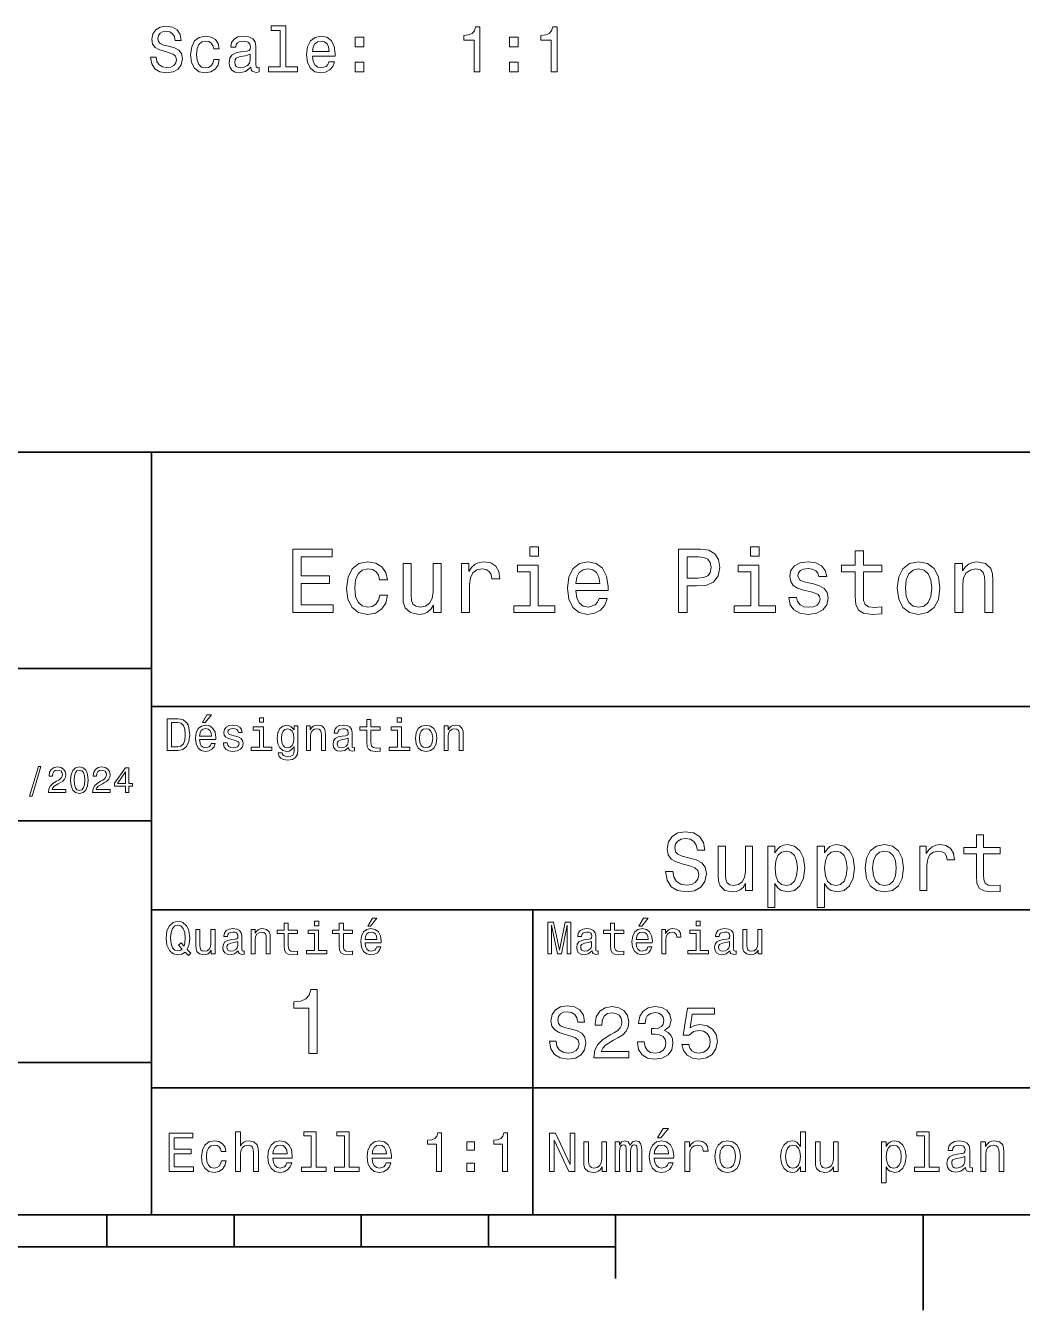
# Model space of a CAD drawing. Extents: x 0 to 297, y 0 to 210.
# Drawn here: x 152.1 to 230.5, y 2.5 to 103.6 of the extents above; entities that cross this region are included whole.
import ezdxf

# ---------------------------------------------------------------- set-up
doc = ezdxf.new("R2010")
doc.units = 0

msp = doc.modelspace()

# ---------------------------------------------------------------- linework, layer by layer
at = {"color": 7, "lineweight": 35}
for p, q in [((97, 70), (287, 70)), ((162, 10), (162, 70)), ((97, 53), (162, 53)), ((162, 50), (287, 50)), ((97, 41), (162, 41)), ((162, 34), (287, 34)), ((97, 22), (162, 22)), ((162, 20), (287, 20)), ((10, 10), (287, 10)), ((97, 10), (287, 10)), ((98.5, 7.5), (198.5, 7.5))]:
    msp.add_line(p, q, dxfattribs=at)
at = {"color": 7, "lineweight": 35, "ltscale": 0.35}
msp.add_line((192, 20), (192, 34), dxfattribs=at)
at = {"color": 7, "lineweight": 35, "ltscale": 0.25}
msp.add_line((192, 10), (192, 20), dxfattribs=at)
at = {"color": 7, "lineweight": 35, "ltscale": 0.0625}
for p, q in [((158.5, 10), (158.5, 7.5)), ((168.5, 10), (168.5, 7.5)), ((178.5, 10), (178.5, 7.5)), ((188.5, 10), (188.5, 7.5))]:
    msp.add_line(p, q, dxfattribs=at)
at = {"color": 7, "lineweight": 35, "ltscale": 0.125}
msp.add_line((198.5, 10), (198.5, 5), dxfattribs=at)
at = {"color": 7, "lineweight": 35, "ltscale": 0.1875}
msp.add_line((222.699997, 10), (222.699997, 2.5), dxfattribs=at)
at = {"color": 7, "lineweight": 13}
for points in [[(162.38092, 101.087517), (161.921997, 101.087517), (162.022858, 100.552933), (162.275024, 100.159561), (162.663345, 99.922531), (163.187836, 99.8368), (163.707291, 99.917488), (164.095627, 100.139389), (164.342743, 100.487373), (164.433517, 100.946304), (164.357864, 101.359848), (164.146057, 101.627144), (163.803116, 101.803658), (163.344177, 101.934776), (162.950806, 102.030602), (162.693604, 102.141548), (162.547348, 102.302933), (162.501968, 102.555099), (162.547348, 102.782043), (162.678482, 102.953514), (162.880203, 103.069504), (163.157578, 103.109848), (163.440002, 103.059418), (163.661911, 102.923248), (163.808167, 102.696304), (163.878769, 102.388672), (164.337692, 102.388672), (164.337692, 102.398758), (164.257004, 102.872818), (164.019974, 103.225845), (163.646774, 103.447746), (163.142456, 103.523392), (162.688568, 103.447746), (162.335541, 103.235931), (162.108597, 102.908119), (162.027893, 102.484489), (162.09346, 102.106247), (162.28511, 101.849045), (162.587692, 101.677574), (163.001236, 101.546448), (163.409744, 101.430458), (163.717377, 101.319504), (163.903976, 101.158119), (163.969543, 100.895874), (163.909027, 100.628586), (163.752686, 100.426857), (163.515656, 100.300774), (163.208008, 100.260429), (162.865082, 100.315903), (162.602829, 100.477287), (162.436401, 100.739532)], [(172.124435, 103.180458), (172.124435, 100.305817), (171.211624, 100.305817), (171.211624, 99.932617), (173.476028, 99.932617), (173.476028, 100.305817), (172.568253, 100.305817), (172.568253, 103.553658), (171.428482, 103.553658), (171.428482, 103.180458)], [(187.375168, 99.932617), (187.834091, 99.932617), (187.834091, 103.457832), (187.49115, 103.457832), (187.400375, 103.1502), (187.218826, 102.94342), (186.941437, 102.822388), (186.558167, 102.782043), (186.558167, 102.423973), (187.375168, 102.423973)], [(193.447205, 99.932617), (193.906143, 99.932617), (193.906143, 103.457832), (193.563202, 103.457832), (193.472427, 103.1502), (193.290863, 102.94342), (193.013489, 102.822388), (192.630203, 102.782043), (192.630203, 102.423973), (193.447205, 102.423973)], [(166.894608, 101.743134), (167.333374, 101.743134), (167.242599, 102.146591), (167.025742, 102.464317), (166.687836, 102.661003), (166.249084, 102.736649), (165.764938, 102.635788), (165.396774, 102.353363), (165.164795, 101.894432), (165.084091, 101.27916), (165.159744, 100.66893), (165.386688, 100.215034), (165.744751, 99.932617), (166.233948, 99.8368), (166.667664, 99.912445), (167.005569, 100.12426), (167.237549, 100.457115), (167.338425, 100.900917), (166.914795, 100.900917), (166.839142, 100.6185), (166.697922, 100.406677), (166.496201, 100.275558), (166.249084, 100.235214), (165.941452, 100.300774), (165.719543, 100.502502), (165.583374, 100.830315), (165.537979, 101.294289), (165.583374, 101.748177), (165.724579, 102.075989), (165.951538, 102.277718), (166.249084, 102.34832), (166.511322, 102.302933), (166.708008, 102.186943), (166.839142, 101.9953)], [(169.814636, 100.285645), (169.814636, 100.270515), (169.839859, 100.099045), (169.915512, 99.978004), (170.233231, 99.882187), (170.480347, 99.922531), (170.480347, 100.265472), (170.374435, 100.250343), (170.233231, 100.315903), (170.208008, 100.517632), (170.208008, 101.919647), (170.147491, 102.277718), (169.970978, 102.529877), (169.663345, 102.681175), (169.22963, 102.736649), (168.806, 102.676132), (168.493317, 102.504662), (168.296631, 102.237373), (168.231064, 101.884346), (168.231064, 101.854088), (168.629486, 101.854088), (168.664795, 102.065903), (168.775742, 102.217201), (168.957291, 102.307976), (169.214493, 102.343277), (169.461624, 102.318062), (169.638138, 102.242416), (169.744034, 102.11129), (169.779343, 101.929733), (169.759171, 101.717918), (169.678482, 101.612015), (169.476746, 101.561577), (169.098511, 101.521233), (168.664795, 101.430458), (168.357147, 101.269073), (168.175598, 101.016914), (168.120117, 100.643715), (168.170547, 100.31086), (168.326889, 100.063744), (168.579056, 99.907402), (168.927032, 99.851929), (169.396057, 99.957832)], [(174.666229, 101.158119), (176.441452, 101.158119), (176.446487, 101.364891), (176.365799, 101.944862), (176.14389, 102.378586), (175.790863, 102.640831), (175.321854, 102.736649), (174.862915, 102.635788), (174.509888, 102.353363), (174.282944, 101.894432), (174.202255, 101.289246), (174.277893, 100.66893), (174.504852, 100.215034), (174.852829, 99.932617), (175.306717, 99.8368), (175.700089, 99.902359), (176.022858, 100.07383), (176.259888, 100.346161), (176.396057, 100.709274), (175.957291, 100.709274), (175.866516, 100.507545), (175.735397, 100.356247), (175.362198, 100.235214), (175.074738, 100.290688), (174.857864, 100.467201), (174.71666, 100.754662), (174.666229, 101.14299)], [(174.666229, 101.531319), (174.72171, 101.879303), (174.857864, 102.136505), (175.064636, 102.292847), (175.336975, 102.34832), (175.604263, 102.292847), (175.811035, 102.136505), (175.937119, 101.879303), (175.982513, 101.531319)], [(178.009888, 101.889389), (178.705856, 101.889389), (178.705856, 102.640831), (178.009888, 102.640831)], [(190.153976, 101.889389), (190.849945, 101.889389), (190.849945, 102.640831), (190.153976, 102.640831)], [(169.764206, 100.880745), (169.70369, 100.6185), (169.542313, 100.416763), (169.300232, 100.285645), (169.002686, 100.240257), (168.811035, 100.265472), (168.674881, 100.346161), (168.589142, 100.487373), (168.563919, 100.684059), (168.584091, 100.860573), (168.664795, 100.986649), (168.987549, 101.127861), (169.396057, 101.188377), (169.764206, 101.309418)], [(178.009888, 99.932617), (178.705856, 99.932617), (178.705856, 100.684059), (178.009888, 100.684059)], [(190.153976, 99.932617), (190.849945, 99.932617), (190.849945, 100.684059), (190.153976, 100.684059)], [(173.109512, 57.381123), (176.279541, 57.381123), (176.279541, 57.986309), (173.772339, 57.986309), (173.772339, 59.679394), (176.005768, 59.679394), (176.005768, 60.277374), (173.772339, 60.277374), (173.772339, 61.775936), (176.221893, 61.775936), (176.221893, 62.381123), (173.109512, 62.381123)], [(192.439484, 62.554031), (191.769455, 62.554031), (191.769455, 61.833572), (192.439484, 61.833572)], [(203.462524, 57.381123), (204.125351, 57.381123), (204.125351, 59.492073), (204.860229, 59.492073), (205.602295, 59.528095), (206.193085, 59.780258), (206.574921, 60.270172), (206.704605, 60.940201), (206.603745, 61.559795), (206.315552, 62.013687), (205.840057, 62.287464), (205.191635, 62.381123), (203.462524, 62.381123)], [(205.01152, 61.76873), (205.443802, 61.725502), (205.760803, 61.588615), (205.94812, 61.336452), (206.01297, 60.940201), (205.940918, 60.522331), (205.746399, 60.270172), (205.414978, 60.140488), (204.96109, 60.104465), (204.125351, 60.104465), (204.125351, 61.76873)], [(209.788177, 62.554031), (209.118149, 62.554031), (209.118149, 61.833572), (209.788177, 61.833572)], [(217.353027, 60.579971), (217.353027, 58.64193), (217.396255, 58.015129), (217.597992, 57.582851), (218.001434, 57.330688), (218.685883, 57.244236), (219.43515, 57.280258), (219.43515, 57.827808), (218.887604, 57.78458), (218.390488, 57.842216), (218.123917, 58.022331), (218.008652, 58.324928), (217.98703, 58.75), (217.98703, 60.579971), (219.43515, 60.579971), (219.43515, 61.120316), (217.98703, 61.120316), (217.98703, 62.251438), (217.353027, 62.251438), (217.353027, 61.120316), (216.257935, 61.120316), (216.257935, 60.579971)], [(179.932281, 59.967579), (180.559082, 59.967579), (180.429398, 60.543945), (180.119598, 60.997837), (179.636887, 61.278816), (179.010086, 61.386887), (178.318436, 61.242794), (177.792511, 60.839336), (177.46109, 60.183716), (177.345825, 59.304752), (177.453888, 58.432995), (177.778091, 57.78458), (178.289627, 57.381123), (178.988464, 57.244236), (179.608063, 57.352303), (180.090775, 57.6549), (180.42218, 58.130402), (180.566284, 58.764408), (179.96109, 58.764408), (179.853027, 58.36095), (179.651291, 58.058357), (179.363113, 57.871037), (179.010086, 57.8134), (178.570602, 57.907059), (178.253601, 58.195244), (178.059082, 58.663544), (177.994232, 59.326366), (178.059082, 59.974781), (178.260803, 60.443081), (178.585007, 60.731266), (179.010086, 60.83213), (179.38472, 60.767288), (179.66571, 60.601585), (179.853027, 60.327808)], [(184.788177, 61.25), (184.154175, 61.25), (184.154175, 59.016571), (184.082123, 58.497837), (183.873199, 58.123196), (183.548996, 57.892651), (183.123917, 57.820602), (182.785294, 57.878242), (182.569168, 58.051151), (182.446686, 58.346542), (182.417862, 58.764408), (182.417862, 61.25), (181.783859, 61.25), (181.783859, 58.706772), (181.805481, 58.195244), (181.942368, 57.770172), (182.360229, 57.381123), (183.030258, 57.244236), (183.390488, 57.294666), (183.700287, 57.424351), (183.966858, 57.647694), (184.182999, 57.971901), (184.182999, 57.381123), (184.788177, 57.381123)], [(186.380402, 57.381123), (187.014404, 57.381123), (187.014404, 59.592937), (187.079254, 60.12608), (187.273773, 60.507923), (187.590775, 60.738472), (188.015854, 60.817722), (188.332855, 60.767288), (188.570602, 60.623199), (188.714691, 60.378242), (188.765121, 60.046829), (189.406342, 60.046829), (189.319885, 60.630402), (189.082123, 61.048271), (188.685883, 61.30043), (188.145538, 61.386887), (187.778091, 61.32925), (187.46109, 61.185158), (187.180115, 60.940201), (186.956772, 60.608788), (186.956772, 61.25), (186.380402, 61.25)], [(192.417862, 57.914265), (192.417862, 61.120316), (190.789627, 61.120316), (190.789627, 60.579971), (191.783859, 60.579971), (191.783859, 57.914265), (190.48703, 57.914265), (190.48703, 57.381123), (193.729111, 57.381123), (193.729111, 57.914265)], [(195.37175, 59.131844), (197.907776, 59.131844), (197.914978, 59.427231), (197.799713, 60.255764), (197.482712, 60.875359), (196.978378, 61.25), (196.30835, 61.386887), (195.65274, 61.242794), (195.148407, 60.839336), (194.824203, 60.183716), (194.708923, 59.319164), (194.817001, 58.432995), (195.141205, 57.78458), (195.638321, 57.381123), (196.286743, 57.244236), (196.848694, 57.337894), (197.309799, 57.582851), (197.648407, 57.971901), (197.842941, 58.490631), (197.216141, 58.490631), (197.086456, 58.20245), (196.899139, 57.986309), (196.365997, 57.8134), (195.955322, 57.892651), (195.645538, 58.14481), (195.443802, 58.555473), (195.37175, 59.110229)], [(195.37175, 59.664986), (195.451004, 60.162102), (195.645538, 60.529537), (195.940918, 60.75288), (196.329971, 60.83213), (196.711807, 60.75288), (197.007202, 60.529537), (197.187317, 60.162102), (197.252167, 59.664986)], [(209.766571, 57.914265), (209.766571, 61.120316), (208.138321, 61.120316), (208.138321, 60.579971), (209.132568, 60.579971), (209.132568, 57.914265), (207.835724, 57.914265), (207.835724, 57.381123), (211.077805, 57.381123), (211.077805, 57.914265)], [(214.060516, 59.636166), (213.44812, 59.780258), (212.994232, 59.945965), (212.842941, 60.28458), (212.886169, 60.522331), (213.03746, 60.695244), (213.282425, 60.803314), (213.635437, 60.846542), (213.97406, 60.803314), (214.240631, 60.67363), (214.413544, 60.479107), (214.485596, 60.219738), (215.105194, 60.219738), (215.105194, 60.23415), (214.997116, 60.70245), (214.701721, 61.069885), (214.240631, 61.30043), (213.635437, 61.386887), (213.023056, 61.30043), (212.57637, 61.062679), (212.29538, 60.709652), (212.208939, 60.262966), (212.273773, 59.830688), (212.475494, 59.528095), (212.806915, 59.311958), (213.289627, 59.16066), (213.995682, 58.987751), (214.427948, 58.807636), (214.543228, 58.663544), (214.586456, 58.447407), (214.521606, 58.180836), (214.348694, 57.979107), (214.067719, 57.849422), (213.693085, 57.806194), (213.296829, 57.849422), (213.008636, 58.000721), (212.814117, 58.245674), (212.734863, 58.584293), (212.122482, 58.584293), (212.223343, 58.007923), (212.518738, 57.590057), (212.98703, 57.337894), (213.635437, 57.244236), (214.312683, 57.337894), (214.809799, 57.590057), (215.112396, 57.993515), (215.220459, 58.519451), (215.141205, 58.973343), (214.917862, 59.283138), (214.55043, 59.484871)], [(220.65274, 59.311958), (220.768005, 58.432995), (221.099426, 57.78458), (221.625366, 57.381123), (222.331421, 57.244236), (223.030258, 57.381123), (223.556198, 57.777374), (223.887604, 58.425793), (224.010086, 59.311958), (223.887604, 60.190922), (223.556198, 60.846542), (223.030258, 61.242794), (222.331421, 61.386887), (221.625366, 61.242794), (221.099426, 60.839336), (220.768005, 60.190922)], [(221.301147, 59.319164), (221.365997, 59.967579), (221.567719, 60.435879), (221.891937, 60.72406), (222.331421, 60.824928), (222.763687, 60.72406), (223.087891, 60.443081), (223.289627, 59.967579), (223.361679, 59.319164), (223.289627, 58.663544), (223.087891, 58.188038), (222.763687, 57.899853), (222.331421, 57.806194), (221.891937, 57.899853), (221.567719, 58.188038), (221.365997, 58.663544)], [(225.177246, 57.381123), (225.811249, 57.381123), (225.811249, 59.614552), (225.876083, 60.12608), (226.085022, 60.500717), (226.409225, 60.731266), (226.841507, 60.817722), (227.187317, 60.745674), (227.403458, 60.551151), (227.511536, 60.226944), (227.547546, 59.794666), (227.547546, 57.381123), (228.181564, 57.381123), (228.181564, 59.924351), (228.15274, 60.435879), (228.023056, 60.86095), (227.597992, 61.25), (226.935165, 61.386887), (226.567719, 61.336452), (226.257935, 61.199566), (225.991364, 60.969017), (225.782425, 60.659222), (225.782425, 61.25), (225.177246, 61.25)], [(164.080688, 49.030979), (163.248566, 49.030979), (163.248566, 46.530979), (164.080688, 46.530979), (164.473343, 46.610229), (164.765137, 46.851585), (164.945251, 47.244236), (165.010086, 47.780979), (164.952454, 48.328529), (164.880402, 48.544666), (164.779541, 48.717579), (164.487747, 48.951729), (164.296829, 49.009365)], [(164.055481, 48.731987), (164.329254, 48.677952), (164.516571, 48.512245), (164.628235, 48.216858), (164.664261, 47.780979), (164.624634, 47.359509), (164.51297, 47.064121), (164.322052, 46.887608), (164.055481, 46.829971), (163.583572, 46.829971), (163.583572, 48.731987)], [(165.784576, 47.406338), (167.052597, 47.406338), (167.056198, 47.554035), (166.998566, 47.9683), (166.840057, 48.278099), (166.587891, 48.465416), (166.252884, 48.533859), (165.925079, 48.461815), (165.672913, 48.260086), (165.510803, 47.932278), (165.453171, 47.5), (165.507202, 47.056915), (165.669312, 46.732708), (165.917862, 46.530979), (166.242081, 46.462536), (166.523056, 46.509365), (166.753601, 46.631844), (166.922913, 46.826366), (167.020172, 47.085735), (166.706772, 47.085735), (166.641937, 46.941643), (166.548264, 46.833572), (166.281708, 46.747116), (166.07637, 46.786743), (165.921463, 46.912823), (165.820602, 47.118156), (165.784576, 47.395531)], [(166.004318, 48.728386), (166.216858, 48.728386), (166.717575, 49.340778), (166.364548, 49.340778)], [(168.623199, 47.658501), (168.317001, 47.730545), (168.090057, 47.8134), (168.014404, 47.982708), (168.036026, 48.101585), (168.111664, 48.188038), (168.234146, 48.242073), (168.41066, 48.263687), (168.579971, 48.242073), (168.713257, 48.177231), (168.799713, 48.079971), (168.835739, 47.950287), (169.145538, 47.950287), (169.145538, 47.957493), (169.091492, 48.191643), (168.943802, 48.375359), (168.713257, 48.490635), (168.41066, 48.533859), (168.104462, 48.490635), (167.881119, 48.371758), (167.740631, 48.195244), (167.697403, 47.971901), (167.729828, 47.755764), (167.830688, 47.604465), (167.996399, 47.496399), (168.237747, 47.42075), (168.590775, 47.334293), (168.806915, 47.244236), (168.864548, 47.172188), (168.886169, 47.064121), (168.853745, 46.930836), (168.767288, 46.829971), (168.626801, 46.765129), (168.439484, 46.743515), (168.241348, 46.765129), (168.09726, 46.840778), (168, 46.963257), (167.960373, 47.132565), (167.654175, 47.132565), (167.704605, 46.844379), (167.85231, 46.635445), (168.086456, 46.509365), (168.41066, 46.462536), (168.749283, 46.509365), (168.997833, 46.635445), (169.149139, 46.837173), (169.203171, 47.100143), (169.163544, 47.327087), (169.05188, 47.481987), (168.868149, 47.582851)], [(170.824203, 49.117435), (170.489197, 49.117435), (170.489197, 48.757202), (170.824203, 48.757202)], [(173.518738, 46.617435), (173.518738, 48.465416), (173.216141, 48.465416), (173.216141, 48.152016), (172.967575, 48.4366), (172.816284, 48.508644), (172.646973, 48.533859), (172.340775, 48.461815), (172.103027, 48.260086), (171.94812, 47.935879), (171.894089, 47.5), (171.94812, 47.060516), (172.103027, 46.736309), (172.340775, 46.530979), (172.646973, 46.462536), (172.819885, 46.487751), (172.963974, 46.552593), (173.216141, 46.826366), (173.216141, 46.552593), (173.187317, 46.336456), (173.108063, 46.181557), (172.956772, 46.091499), (172.729828, 46.059078), (172.531708, 46.080692), (172.391205, 46.134727), (172.30835, 46.228386), (172.283142, 46.354465), (171.976944, 46.354465), (171.976944, 46.340057), (172.023773, 46.109509), (172.167862, 45.9366), (172.398407, 45.824928), (172.711823, 45.785301), (173.086456, 45.839336), (173.335022, 45.990635), (173.47551, 46.253601)], [(174.181549, 46.530979), (174.498566, 46.530979), (174.498566, 47.647694), (174.530975, 47.903458), (174.635452, 48.090778), (174.797546, 48.206051), (175.013687, 48.249279), (175.1866, 48.213257), (175.294662, 48.115993), (175.348709, 47.953888), (175.366714, 47.737751), (175.366714, 46.530979), (175.683716, 46.530979), (175.683716, 47.802593), (175.669312, 48.058357), (175.604462, 48.270893), (175.391937, 48.465416), (175.060516, 48.533859), (174.876801, 48.508644), (174.721909, 48.440201), (174.588623, 48.324928), (174.484146, 48.170029), (174.484146, 48.465416), (174.181549, 48.465416)], [(177.499283, 46.783142), (177.499283, 46.772335), (177.517288, 46.649857), (177.57132, 46.5634), (177.798264, 46.494957), (177.974777, 46.523773), (177.974777, 46.76873), (177.899139, 46.757923), (177.798264, 46.804756), (177.780258, 46.948845), (177.780258, 47.950287), (177.73703, 48.206051), (177.610947, 48.386166), (177.391205, 48.494236), (177.081406, 48.533859), (176.778824, 48.490635), (176.555481, 48.368156), (176.414978, 48.177231), (176.368149, 47.925072), (176.368149, 47.903458), (176.65274, 47.903458), (176.677948, 48.054756), (176.757202, 48.162823), (176.886887, 48.227665), (177.070602, 48.25288), (177.247116, 48.234871), (177.373199, 48.180836), (177.448853, 48.087173), (177.47406, 47.957493), (177.459656, 47.806194), (177.402023, 47.730545), (177.257919, 47.694523), (176.987747, 47.665707), (176.677948, 47.600864), (176.458206, 47.485592), (176.328537, 47.305473), (176.28891, 47.038906), (176.324921, 46.801151), (176.4366, 46.624638), (176.616714, 46.512966), (176.86528, 46.473343), (177.200287, 46.548992)], [(178.943802, 48.130402), (178.943802, 47.161381), (178.965424, 46.84798), (179.066284, 46.631844), (179.268005, 46.505764), (179.610229, 46.462536), (179.984863, 46.480545), (179.984863, 46.754322), (179.71109, 46.732708), (179.46254, 46.761528), (179.329254, 46.851585), (179.271606, 47.00288), (179.260803, 47.215416), (179.260803, 48.130402), (179.984863, 48.130402), (179.984863, 48.400574), (179.260803, 48.400574), (179.260803, 48.966137), (178.943802, 48.966137), (178.943802, 48.400574), (178.396255, 48.400574), (178.396255, 48.130402)], [(181.667145, 49.117435), (181.332138, 49.117435), (181.332138, 48.757202), (181.667145, 48.757202)], [(182.762253, 47.496399), (182.819885, 47.056915), (182.985596, 46.732708), (183.248566, 46.530979), (183.601593, 46.462536), (183.951004, 46.530979), (184.213974, 46.729107), (184.379684, 47.053314), (184.440918, 47.496399), (184.379684, 47.935879), (184.213974, 48.263687), (183.951004, 48.461815), (183.601593, 48.533859), (183.248566, 48.461815), (182.985596, 48.260086), (182.819885, 47.935879)], [(185.024506, 46.530979), (185.341492, 46.530979), (185.341492, 47.647694), (185.373917, 47.903458), (185.478394, 48.090778), (185.640488, 48.206051), (185.856628, 48.249279), (186.029541, 48.213257), (186.137604, 48.115993), (186.19165, 47.953888), (186.209656, 47.737751), (186.209656, 46.530979), (186.526657, 46.530979), (186.526657, 47.802593), (186.512253, 48.058357), (186.447403, 48.270893), (186.234879, 48.465416), (185.903458, 48.533859), (185.719742, 48.508644), (185.56485, 48.440201), (185.431564, 48.324928), (185.327087, 48.170029), (185.327087, 48.465416), (185.024506, 48.465416)], [(165.784576, 47.672909), (165.824203, 47.921471), (165.921463, 48.105186), (166.069168, 48.216858), (166.263687, 48.256485), (166.454605, 48.216858), (166.60231, 48.105186), (166.692368, 47.921471), (166.724777, 47.672909)], [(170.8134, 46.79755), (170.8134, 48.400574), (169.999283, 48.400574), (169.999283, 48.130402), (170.496399, 48.130402), (170.496399, 46.79755), (169.847977, 46.79755), (169.847977, 46.530979), (171.469025, 46.530979), (171.469025, 46.79755)], [(172.221909, 47.5), (172.254318, 47.820606), (172.351593, 48.058357), (172.502884, 48.198845), (172.704605, 48.249279), (172.917145, 48.198845), (173.075653, 48.058357), (173.172913, 47.820606), (173.208939, 47.5), (173.172913, 47.172188), (173.075653, 46.938038), (172.917145, 46.793949), (172.704605, 46.747116), (172.502884, 46.793949), (172.351593, 46.938038), (172.254318, 47.175793)], [(177.463257, 47.208214), (177.420029, 47.020893), (177.304749, 46.876801), (177.131851, 46.783142), (176.919312, 46.750721), (176.782425, 46.76873), (176.68515, 46.826366), (176.623917, 46.927231), (176.605911, 47.067722), (176.620316, 47.193802), (176.677948, 47.283859), (176.908508, 47.384727), (177.200287, 47.427952), (177.463257, 47.514408)], [(181.656342, 46.79755), (181.656342, 48.400574), (180.842224, 48.400574), (180.842224, 48.130402), (181.33934, 48.130402), (181.33934, 46.79755), (180.690918, 46.79755), (180.690918, 46.530979), (182.311966, 46.530979), (182.311966, 46.79755)], [(183.086456, 47.5), (183.118881, 47.824207), (183.219742, 48.058357), (183.381851, 48.20245), (183.601593, 48.25288), (183.817719, 48.20245), (183.979828, 48.061958), (184.080688, 47.824207), (184.116714, 47.5), (184.080688, 47.172188), (183.979828, 46.934437), (183.817719, 46.790344), (183.601593, 46.743515), (183.381851, 46.790344), (183.219742, 46.934437), (183.118881, 47.172188)], [(152.417877, 42.956772), (152.616714, 42.956772), (153.314133, 45.279541), (153.112396, 45.279541)], [(153.899139, 43.224785), (155.273773, 43.224785), (155.273773, 43.472622), (154.187317, 43.472622), (154.247849, 43.60807), (154.351593, 43.720463), (154.671478, 43.925072), (154.841507, 44.011528), (155.031708, 44.135448), (155.167145, 44.279541), (155.244965, 44.44957), (155.273773, 44.642651), (155.224792, 44.884727), (155.08934, 45.074928), (154.881851, 45.195965), (154.613831, 45.239193), (154.337173, 45.190201), (154.126801, 45.054756), (153.991364, 44.838619), (153.945251, 44.553314), (153.945251, 44.51297), (154.207504, 44.51297), (154.207504, 44.536022), (154.233429, 44.731991), (154.311249, 44.876083), (154.435165, 44.9683), (154.599426, 45), (154.766571, 44.971184), (154.890488, 44.899136), (154.971191, 44.786743), (155, 44.645535), (154.979828, 44.51297), (154.925079, 44.400578), (154.832855, 44.302593), (154.706055, 44.216141), (154.536026, 44.12392), (154.253601, 43.945248), (154.054764, 43.755043), (153.9366, 43.524498), (153.899139, 43.233429)], [(155.642654, 44.201729), (155.685883, 43.749279), (155.821335, 43.426514), (156.037476, 43.230549), (156.337173, 43.167149), (156.634003, 43.230549), (156.850143, 43.426514), (156.982712, 43.749279), (157.028824, 44.201729), (156.982712, 44.651299), (156.927963, 44.829971), (156.850143, 44.976948), (156.634003, 45.172913), (156.337173, 45.239193), (156.037476, 45.172913), (155.821335, 44.974064), (155.685883, 44.651299)], [(155.919312, 44.201729), (155.942368, 44.550434), (156.01442, 44.801155), (156.144104, 44.948128), (156.337173, 45), (156.527374, 44.948128), (156.657059, 44.801155), (156.729111, 44.550434), (156.752167, 44.201729), (156.729111, 43.850143), (156.657059, 43.599426), (156.527374, 43.45245), (156.337173, 43.403458), (156.144104, 43.45245), (156.01442, 43.599426), (155.942368, 43.850143)], [(157.368881, 43.224785), (158.743515, 43.224785), (158.743515, 43.472622), (157.657059, 43.472622), (157.71759, 43.60807), (157.821335, 43.720463), (158.14122, 43.925072), (158.311249, 44.011528), (158.50145, 44.135448), (158.636887, 44.279541), (158.714706, 44.44957), (158.743515, 44.642651), (158.694534, 44.884727), (158.559082, 45.074928), (158.351593, 45.195965), (158.083572, 45.239193), (157.806915, 45.190201), (157.596542, 45.054756), (157.461105, 44.838619), (157.414993, 44.553314), (157.414993, 44.51297), (157.677231, 44.51297), (157.677231, 44.536022), (157.703171, 44.731991), (157.780991, 44.876083), (157.904907, 44.9683), (158.069168, 45), (158.236313, 44.971184), (158.360229, 44.899136), (158.440918, 44.786743), (158.469742, 44.645535), (158.44957, 44.51297), (158.394821, 44.400578), (158.302597, 44.302593), (158.175797, 44.216141), (158.005768, 44.12392), (157.723343, 43.945248), (157.524506, 43.755043), (157.406342, 43.524498), (157.368881, 43.233429)], [(159.965424, 43.224785), (160.224792, 43.224785), (160.224792, 43.720463), (160.510086, 43.720463), (160.510086, 43.951008), (160.224792, 43.951008), (160.224792, 45.181557), (159.96254, 45.181557), (159.086456, 43.974064), (159.086456, 43.720463), (159.965424, 43.720463)], [(159.328537, 43.951008), (159.965424, 44.847263), (159.965424, 43.951008)], [(203.006485, 37.015129), (202.416428, 37.015129), (202.546112, 36.327808), (202.870316, 35.822044), (203.369598, 35.517288), (204.043945, 35.407059), (204.711823, 35.510807), (205.211105, 35.796108), (205.528824, 36.243515), (205.645538, 36.833572), (205.548279, 37.365273), (205.27594, 37.708931), (204.835022, 37.935879), (204.244965, 38.104465), (203.739197, 38.227665), (203.408508, 38.370316), (203.220459, 38.577808), (203.162109, 38.902016), (203.220459, 39.193802), (203.389053, 39.414265), (203.648422, 39.5634), (204.005051, 39.615273), (204.368164, 39.55043), (204.653458, 39.375359), (204.841507, 39.083572), (204.932281, 38.688038), (205.522339, 38.688038), (205.522339, 38.701008), (205.418594, 39.310516), (205.113831, 39.764408), (204.634003, 40.049709), (203.985596, 40.146973), (203.402023, 40.049709), (202.948135, 39.777374), (202.656342, 39.355907), (202.552597, 38.811237), (202.636887, 38.324928), (202.883286, 37.994236), (203.272339, 37.773773), (203.804031, 37.605186), (204.329254, 37.456051), (204.724792, 37.3134), (204.964706, 37.105907), (205.048996, 36.76873), (204.971191, 36.425072), (204.770172, 36.165707), (204.465424, 36.003601), (204.069885, 35.951729), (203.628967, 36.023052), (203.291794, 36.230545), (203.07782, 36.567722)], [(226.874649, 38.409222), (226.874649, 36.664986), (226.913544, 36.100864), (227.095108, 35.711815), (227.458221, 35.484871), (228.074219, 35.407059), (228.748566, 35.43948), (228.748566, 35.932274), (228.255768, 35.893372), (227.808365, 35.945244), (227.568451, 36.107349), (227.464706, 36.379681), (227.445251, 36.762245), (227.445251, 38.409222), (228.748566, 38.409222), (228.748566, 38.895531), (227.445251, 38.895531), (227.445251, 39.913544), (226.874649, 39.913544), (226.874649, 38.895531), (225.889053, 38.895531), (225.889053, 38.409222)], [(209.276657, 39.012245), (208.706055, 39.012245), (208.706055, 37.002159), (208.64122, 36.535301), (208.453171, 36.198124), (208.161392, 35.990631), (207.778824, 35.925793), (207.47406, 35.977665), (207.279541, 36.133286), (207.169312, 36.399136), (207.143372, 36.775215), (207.143372, 39.012245), (206.572769, 39.012245), (206.572769, 36.723343), (206.592224, 36.262966), (206.715424, 35.880402), (207.091507, 35.530258), (207.694534, 35.407059), (208.018738, 35.45245), (208.297546, 35.569164), (208.53746, 35.770172), (208.731995, 36.061958), (208.731995, 35.530258), (209.276657, 35.530258)], [(211.033859, 38.474064), (211.033859, 39.012245), (210.463257, 39.012245), (210.463257, 34.181557), (211.033859, 34.181557), (211.033859, 36.061958), (211.234879, 35.757202), (211.461823, 35.556194), (212.032425, 35.407059), (212.577087, 35.530258), (213.005051, 35.899857), (213.283859, 36.483429), (213.387604, 37.274494), (213.283859, 38.059078), (213.005051, 38.642651), (212.577087, 39.005764), (212.032425, 39.135445), (211.721191, 39.096542), (211.455338, 38.973343), (211.228394, 38.76585)], [(211.935165, 35.919308), (211.552597, 36.003601), (211.273773, 36.262966), (211.098709, 36.684437), (211.040344, 37.274494), (211.098709, 37.858067), (211.273773, 38.279537), (211.552597, 38.532421), (211.935165, 38.623199), (212.285309, 38.532421), (212.564117, 38.273052), (212.739197, 37.851585), (212.804031, 37.274494), (212.739197, 36.690922), (212.564117, 36.262966), (212.285309, 36.003601)], [(214.937317, 38.474064), (214.937317, 39.012245), (214.366714, 39.012245), (214.366714, 34.181557), (214.937317, 34.181557), (214.937317, 36.061958), (215.138336, 35.757202), (215.36528, 35.556194), (215.935883, 35.407059), (216.480545, 35.530258), (216.908508, 35.899857), (217.187317, 36.483429), (217.291077, 37.274494), (217.187317, 38.059078), (216.908508, 38.642651), (216.480545, 39.005764), (215.935883, 39.135445), (215.624649, 39.096542), (215.358795, 38.973343), (215.131851, 38.76585)], [(215.838623, 35.919308), (215.456055, 36.003601), (215.177231, 36.262966), (215.002167, 36.684437), (214.943802, 37.274494), (215.002167, 37.858067), (215.177231, 38.279537), (215.456055, 38.532421), (215.838623, 38.623199), (216.188766, 38.532421), (216.46759, 38.273052), (216.642654, 37.851585), (216.707489, 37.274494), (216.642654, 36.690922), (216.46759, 36.262966), (216.188766, 36.003601)], [(218.134003, 37.268009), (218.237762, 36.476944), (218.536026, 35.893372), (219.009369, 35.530258), (219.644821, 35.407059), (220.273773, 35.530258), (220.747116, 35.886887), (221.045395, 36.470459), (221.155624, 37.268009), (221.045395, 38.059078), (220.747116, 38.649136), (220.273773, 39.005764), (219.644821, 39.135445), (219.009369, 39.005764), (218.536026, 38.642651), (218.237762, 38.059078)], [(218.71759, 37.274494), (218.77594, 37.858067), (218.957489, 38.279537), (219.249283, 38.538902), (219.644821, 38.629681), (220.033859, 38.538902), (220.325653, 38.286022), (220.507202, 37.858067), (220.572052, 37.274494), (220.507202, 36.684437), (220.325653, 36.256481), (220.033859, 35.997116), (219.644821, 35.912823), (219.249283, 35.997116), (218.957489, 36.256481), (218.77594, 36.684437)], [(222.420029, 35.530258), (222.990631, 35.530258), (222.990631, 37.520893), (223.048996, 38.000721), (223.22406, 38.344379), (223.509369, 38.551872), (223.891937, 38.623199), (224.177246, 38.577808), (224.39122, 38.448124), (224.520905, 38.227665), (224.566284, 37.929394), (225.143372, 37.929394), (225.065567, 38.454609), (224.851593, 38.830692), (224.494965, 39.057636), (224.008652, 39.135445), (223.677963, 39.083572), (223.392654, 38.953888), (223.139771, 38.733429), (222.938766, 38.435158), (222.938766, 39.012245), (222.420029, 39.012245)], [(164.642654, 30.685879), (164.916428, 30.401297), (165.107346, 30.592218), (164.811966, 30.894812), (164.963257, 31.305475), (165.010086, 31.780979), (164.941635, 32.339336), (164.862396, 32.56628), (164.757919, 32.753601), (164.46254, 33.009365), (164.282425, 33.074207), (164.08429, 33.099422), (163.702454, 33.009365), (163.41066, 32.757202), (163.223343, 32.342937), (163.158508, 31.780979), (163.223343, 31.219019), (163.407059, 30.804754), (163.698853, 30.54899), (164.08429, 30.462536), (164.39769, 30.520172)], [(164.41571, 30.916426), (164.260803, 30.801151), (164.08429, 30.765129), (163.850143, 30.829971), (163.666428, 31.024494), (163.543945, 31.341497), (163.504318, 31.780979), (163.543945, 32.216858), (163.662827, 32.537464), (163.846542, 32.731987), (164.08429, 32.80043), (164.318451, 32.731987), (164.502167, 32.533859), (164.621033, 32.213257), (164.664261, 31.780979), (164.631851, 31.40634), (164.5634, 31.150576), (164.329254, 31.395533), (164.13472, 31.211815)], [(166.998566, 32.465416), (166.681549, 32.465416), (166.681549, 31.348703), (166.645538, 31.089336), (166.541061, 30.902016), (166.378967, 30.786743), (166.166428, 30.750719), (165.997116, 30.779539), (165.889053, 30.865993), (165.827805, 31.013687), (165.8134, 31.222622), (165.8134, 32.465416), (165.496399, 32.465416), (165.496399, 31.193804), (165.507202, 30.93804), (165.575653, 30.725504), (165.784576, 30.530979), (166.119598, 30.462536), (166.299713, 30.487751), (166.454605, 30.552593), (166.587891, 30.664265), (166.695969, 30.826368), (166.695969, 30.530979), (166.998566, 30.530979)], [(168.824921, 30.78314), (168.824921, 30.772333), (168.842941, 30.649855), (168.896973, 30.5634), (169.123917, 30.494957), (169.30043, 30.523775), (169.30043, 30.768732), (169.224777, 30.757925), (169.123917, 30.804754), (169.105911, 30.948847), (169.105911, 31.950287), (169.062683, 32.206051), (168.9366, 32.386166), (168.716858, 32.494236), (168.407059, 32.533859), (168.104462, 32.490635), (167.881119, 32.368156), (167.740631, 32.177231), (167.693802, 31.925072), (167.693802, 31.903458), (167.978394, 31.903458), (168.003601, 32.054756), (168.082855, 32.162823), (168.21254, 32.227665), (168.396255, 32.25288), (168.572769, 32.234871), (168.698853, 32.180836), (168.77449, 32.087173), (168.799713, 31.957493), (168.785309, 31.806194), (168.727661, 31.730547), (168.583572, 31.694523), (168.3134, 31.665705), (168.003601, 31.600864), (167.783859, 31.48559), (167.654175, 31.305475), (167.614548, 31.038904), (167.650574, 30.801151), (167.762253, 30.62464), (167.942368, 30.512968), (168.190918, 30.473343), (168.52594, 30.54899)], [(169.844376, 30.530979), (170.161377, 30.530979), (170.161377, 31.647694), (170.193802, 31.903458), (170.298279, 32.090778), (170.460373, 32.206051), (170.676514, 32.249279), (170.849426, 32.213257), (170.957489, 32.115993), (171.011536, 31.95389), (171.029541, 31.737751), (171.029541, 30.530979), (171.346542, 30.530979), (171.346542, 31.802593), (171.332138, 32.058357), (171.267288, 32.270893), (171.054749, 32.465416), (170.723343, 32.533859), (170.539627, 32.508644), (170.38472, 32.440201), (170.251434, 32.324928), (170.146973, 32.170029), (170.146973, 32.465416), (169.844376, 32.465416)], [(172.438034, 32.130402), (172.438034, 31.161383), (172.459656, 30.847982), (172.560516, 30.631844), (172.762253, 30.505762), (173.104462, 30.462536), (173.479111, 30.480547), (173.479111, 30.754322), (173.205338, 30.732708), (172.956772, 30.761526), (172.823486, 30.851583), (172.765854, 31.002882), (172.755035, 31.215418), (172.755035, 32.130402), (173.479111, 32.130402), (173.479111, 32.400574), (172.755035, 32.400574), (172.755035, 32.966137), (172.438034, 32.966137), (172.438034, 32.400574), (171.890488, 32.400574), (171.890488, 32.130402)], [(175.150574, 30.79755), (175.150574, 32.400574), (174.336456, 32.400574), (174.336456, 32.130402), (174.833572, 32.130402), (174.833572, 30.79755), (174.185165, 30.79755), (174.185165, 30.530979), (175.806198, 30.530979), (175.806198, 30.79755)], [(175.161377, 33.117435), (174.82637, 33.117435), (174.82637, 32.757202), (175.161377, 32.757202)], [(176.775223, 32.130402), (176.775223, 31.161383), (176.796829, 30.847982), (176.89769, 30.631844), (177.099426, 30.505762), (177.44165, 30.462536), (177.816284, 30.480547), (177.816284, 30.754322), (177.542511, 30.732708), (177.293945, 30.761526), (177.16066, 30.851583), (177.103027, 31.002882), (177.092224, 31.215418), (177.092224, 32.130402), (177.816284, 32.130402), (177.816284, 32.400574), (177.092224, 32.400574), (177.092224, 32.966137), (176.775223, 32.966137), (176.775223, 32.400574), (176.227661, 32.400574), (176.227661, 32.130402)], [(178.796112, 31.40634), (180.064117, 31.40634), (180.067719, 31.554033), (180.010086, 31.9683), (179.851593, 32.278099), (179.599426, 32.465416), (179.264404, 32.533859), (178.9366, 32.461815), (178.684433, 32.260086), (178.522339, 31.932276), (178.464691, 31.5), (178.518738, 31.056915), (178.680832, 30.732708), (178.929398, 30.530979), (179.253601, 30.462536), (179.534576, 30.509365), (179.765137, 30.631844), (179.934433, 30.826368), (180.031708, 31.085733), (179.718292, 31.085733), (179.653458, 30.941643), (179.559799, 30.833572), (179.293228, 30.747118), (179.087891, 30.786743), (178.932999, 30.912823), (178.832138, 31.118155), (178.796112, 31.395533)], [(179.015854, 32.728386), (179.228394, 32.728386), (179.729111, 33.340778), (179.376083, 33.340778)], [(193.183716, 30.530979), (193.46109, 30.530979), (193.46109, 32.80043), (193.929398, 30.530979), (194.239197, 30.530979), (194.703888, 32.80043), (194.703888, 30.530979), (194.984863, 30.530979), (194.984863, 33.030979), (194.545395, 33.030979), (194.08429, 30.826368), (193.626801, 33.030979), (193.183716, 33.030979)], [(196.656342, 30.78314), (196.656342, 30.772333), (196.674347, 30.649855), (196.728394, 30.5634), (196.955338, 30.494957), (197.131851, 30.523775), (197.131851, 30.768732), (197.056198, 30.757925), (196.955338, 30.804754), (196.937317, 30.948847), (196.937317, 31.950287), (196.894089, 32.206051), (196.768005, 32.386166), (196.548264, 32.494236), (196.23848, 32.533859), (195.935883, 32.490635), (195.71254, 32.368156), (195.572052, 32.177231), (195.525223, 31.925072), (195.525223, 31.903458), (195.809799, 31.903458), (195.835022, 32.054756), (195.914261, 32.162823), (196.043945, 32.227665), (196.227661, 32.25288), (196.404175, 32.234871), (196.530258, 32.180836), (196.605911, 32.087173), (196.631119, 31.957493), (196.616714, 31.806194), (196.559082, 31.730547), (196.414978, 31.694523), (196.144806, 31.665705), (195.835022, 31.600864), (195.61528, 31.48559), (195.485596, 31.305475), (195.445969, 31.038904), (195.481995, 30.801151), (195.593658, 30.62464), (195.773773, 30.512968), (196.022339, 30.473343), (196.357346, 30.54899)], [(198.100861, 32.130402), (198.100861, 31.161383), (198.122482, 30.847982), (198.223343, 30.631844), (198.425079, 30.505762), (198.767288, 30.462536), (199.141937, 30.480547), (199.141937, 30.754322), (198.868149, 30.732708), (198.619598, 30.761526), (198.486313, 30.851583), (198.42868, 31.002882), (198.417862, 31.215418), (198.417862, 32.130402), (199.141937, 32.130402), (199.141937, 32.400574), (198.417862, 32.400574), (198.417862, 32.966137), (198.100861, 32.966137), (198.100861, 32.400574), (197.553314, 32.400574), (197.553314, 32.130402)], [(200.121765, 31.40634), (201.389771, 31.40634), (201.393372, 31.554033), (201.335739, 31.9683), (201.177231, 32.278099), (200.925079, 32.465416), (200.590057, 32.533859), (200.262253, 32.461815), (200.010086, 32.260086), (199.847977, 31.932276), (199.790344, 31.5), (199.844376, 31.056915), (200.006485, 30.732708), (200.255051, 30.530979), (200.579254, 30.462536), (200.860229, 30.509365), (201.090775, 30.631844), (201.260086, 30.826368), (201.357346, 31.085733), (201.043945, 31.085733), (200.979111, 30.941643), (200.885452, 30.833572), (200.618881, 30.747118), (200.413544, 30.786743), (200.258652, 30.912823), (200.157776, 31.118155), (200.121765, 31.395533)], [(200.341492, 32.728386), (200.554031, 32.728386), (201.054749, 33.340778), (200.701736, 33.340778)], [(202.131851, 30.530979), (202.448853, 30.530979), (202.448853, 31.636887), (202.481262, 31.903458), (202.578537, 32.094379), (202.73703, 32.209652), (202.94957, 32.249279), (203.108063, 32.224064), (203.226944, 32.152016), (203.298996, 32.029537), (203.324203, 31.863832), (203.644806, 31.863832), (203.601593, 32.155621), (203.482712, 32.364552), (203.284576, 32.490635), (203.014404, 32.533859), (202.830688, 32.505043), (202.672195, 32.432995), (202.531708, 32.310516), (202.420029, 32.144814), (202.420029, 32.465416), (202.131851, 32.465416)], [(205.150574, 30.79755), (205.150574, 32.400574), (204.336456, 32.400574), (204.336456, 32.130402), (204.833572, 32.130402), (204.833572, 30.79755), (204.185165, 30.79755), (204.185165, 30.530979), (205.806198, 30.530979), (205.806198, 30.79755)], [(205.161377, 33.117435), (204.82637, 33.117435), (204.82637, 32.757202), (205.161377, 32.757202)], [(207.499283, 30.78314), (207.499283, 30.772333), (207.517288, 30.649855), (207.57132, 30.5634), (207.798264, 30.494957), (207.974777, 30.523775), (207.974777, 30.768732), (207.899139, 30.757925), (207.798264, 30.804754), (207.780258, 30.948847), (207.780258, 31.950287), (207.73703, 32.206051), (207.610947, 32.386166), (207.391205, 32.494236), (207.081406, 32.533859), (206.778824, 32.490635), (206.555481, 32.368156), (206.414978, 32.177231), (206.368149, 31.925072), (206.368149, 31.903458), (206.65274, 31.903458), (206.677948, 32.054756), (206.757202, 32.162823), (206.886887, 32.227665), (207.070602, 32.25288), (207.247116, 32.234871), (207.373199, 32.180836), (207.448853, 32.087173), (207.47406, 31.957493), (207.459656, 31.806194), (207.402023, 31.730547), (207.257919, 31.694523), (206.987747, 31.665705), (206.677948, 31.600864), (206.458206, 31.48559), (206.328537, 31.305475), (206.28891, 31.038904), (206.324921, 30.801151), (206.4366, 30.62464), (206.616714, 30.512968), (206.86528, 30.473343), (207.200287, 30.54899)], [(210.010086, 32.465416), (209.693085, 32.465416), (209.693085, 31.348703), (209.657059, 31.089336), (209.552597, 30.902016), (209.390488, 30.786743), (209.177948, 30.750719), (209.008636, 30.779539), (208.900574, 30.865993), (208.83934, 31.013687), (208.824921, 31.222622), (208.824921, 32.465416), (208.507919, 32.465416), (208.507919, 31.193804), (208.518738, 30.93804), (208.587173, 30.725504), (208.796112, 30.530979), (209.131119, 30.462536), (209.311234, 30.487751), (209.466141, 30.552593), (209.599426, 30.664265), (209.707489, 30.826368), (209.707489, 30.530979), (210.010086, 30.530979)], [(168.78891, 31.208212), (168.745682, 31.020893), (168.630402, 30.876801), (168.457489, 30.78314), (168.244965, 30.750719), (168.108063, 30.768732), (168.010803, 30.826368), (167.94957, 30.927233), (167.931549, 31.067722), (167.945969, 31.193804), (168.003601, 31.283861), (168.234146, 31.384726), (168.52594, 31.427954), (168.78891, 31.514408)], [(178.796112, 31.672911), (178.835739, 31.921469), (178.932999, 32.105186), (179.080688, 32.216858), (179.275208, 32.256485), (179.466141, 32.216858), (179.613831, 32.105186), (179.703888, 31.921469), (179.736313, 31.672911)], [(196.620316, 31.208212), (196.577087, 31.020893), (196.461823, 30.876801), (196.28891, 30.78314), (196.07637, 30.750719), (195.939484, 30.768732), (195.842224, 30.826368), (195.780975, 30.927233), (195.76297, 31.067722), (195.777374, 31.193804), (195.835022, 31.283861), (196.065567, 31.384726), (196.357346, 31.427954), (196.620316, 31.514408)], [(200.121765, 31.672911), (200.161377, 31.921469), (200.258652, 32.105186), (200.406342, 32.216858), (200.600861, 32.256485), (200.791794, 32.216858), (200.939484, 32.105186), (201.029541, 31.921469), (201.061966, 31.672911)], [(207.463257, 31.208212), (207.420029, 31.020893), (207.304749, 30.876801), (207.131851, 30.78314), (206.919312, 30.750719), (206.782425, 30.768732), (206.68515, 30.826368), (206.623917, 30.927233), (206.605911, 31.067722), (206.620316, 31.193804), (206.677948, 31.283861), (206.908508, 31.384726), (207.200287, 31.427954), (207.463257, 31.514408)], [(174.370316, 22.700289), (175.025925, 22.700289), (175.025925, 27.736313), (174.536011, 27.736313), (174.406326, 27.296831), (174.146973, 27.001442), (173.750717, 26.828531), (173.203171, 26.770893), (173.203171, 26.259367), (174.370316, 26.259367)], [(193.824203, 23.680117), (193.299713, 23.680117), (193.414978, 23.069164), (193.703171, 22.619596), (194.146973, 22.348703), (194.746399, 22.250721), (195.340057, 22.342941), (195.783859, 22.596542), (196.066284, 22.994238), (196.170029, 23.518732), (196.083572, 23.991356), (195.841492, 24.296831), (195.44957, 24.49856), (194.925079, 24.648417), (194.47551, 24.757925), (194.181549, 24.884727), (194.014404, 25.069164), (193.96254, 25.357349), (194.014404, 25.616714), (194.164261, 25.812681), (194.394806, 25.945246), (194.711823, 25.991356), (195.034576, 25.933718), (195.288177, 25.778099), (195.455338, 25.518732), (195.536026, 25.167149), (196.060516, 25.167149), (196.060516, 25.178675), (195.968292, 25.720463), (195.697403, 26.12392), (195.270889, 26.377522), (194.694519, 26.463978), (194.175797, 26.377522), (193.772339, 26.135448), (193.51297, 25.760807), (193.420746, 25.276657), (193.495682, 24.844381), (193.714691, 24.550434), (194.060516, 24.354467), (194.533142, 24.204613), (195, 24.072046), (195.351578, 23.945246), (195.564835, 23.760807), (195.639771, 23.461096), (195.570602, 23.155621), (195.391937, 22.925074), (195.121033, 22.780981), (194.769455, 22.734871), (194.377518, 22.798271), (194.077805, 22.98271), (193.887604, 23.282421)], [(196.798264, 22.360231), (199.547546, 22.360231), (199.547546, 22.855909), (197.374634, 22.855909), (197.495682, 23.126802), (197.703171, 23.351585), (198.342941, 23.760807), (198.682999, 23.933718), (199.0634, 24.181557), (199.33429, 24.469742), (199.489914, 24.809799), (199.547546, 25.195967), (199.44957, 25.680117), (199.17868, 26.06052), (198.763687, 26.302595), (198.227661, 26.38905), (197.674347, 26.291067), (197.253601, 26.020174), (196.982712, 25.587896), (196.890488, 25.017292), (196.890488, 24.9366), (197.414978, 24.9366), (197.414978, 24.98271), (197.466858, 25.374641), (197.622482, 25.662825), (197.870316, 25.847263), (198.198853, 25.910664), (198.533142, 25.853027), (198.780975, 25.708935), (198.942368, 25.48415), (199, 25.201729), (198.959656, 24.9366), (198.850143, 24.711817), (198.66571, 24.51585), (198.412109, 24.342941), (198.072052, 24.158503), (197.507202, 23.801153), (197.109512, 23.42075), (196.873199, 22.959656), (196.798264, 22.377522)], [(200.221909, 23.616716), (200.221909, 23.57637), (200.314117, 23.023056), (200.585022, 22.60807), (201.01152, 22.342941), (201.57637, 22.244957), (202.175797, 22.342941), (202.625366, 22.596542), (202.913544, 23), (203.017288, 23.518732), (202.971176, 23.858791), (202.844376, 24.135448), (202.636887, 24.348703), (202.360229, 24.504324), (202.734863, 24.815563), (202.867432, 25.311239), (202.780975, 25.760807), (202.533142, 26.100864), (202.129684, 26.314121), (201.57637, 26.38905), (201.057632, 26.296831), (200.659943, 26.043228), (200.400574, 25.639771), (200.314117, 25.103746), (200.314117, 25.063402), (200.827087, 25.063402), (200.873199, 25.432278), (201.023056, 25.697407), (201.265137, 25.858791), (201.605194, 25.916428), (201.904892, 25.870317), (202.123917, 25.749281), (202.256485, 25.553314), (202.30835, 25.288185), (202.256485, 25.005764), (202.118149, 24.815563), (201.876083, 24.700289), (201.547546, 24.665707), (201.322769, 24.671471), (201.322769, 24.216139), (201.605194, 24.227667), (201.968292, 24.175793), (202.239197, 24.037464), (202.400574, 23.812681), (202.458206, 23.518732), (202.394806, 23.184439), (202.227661, 22.9366), (201.96254, 22.780981), (201.610947, 22.729107), (201.247833, 22.786745), (200.982712, 22.959656), (200.815567, 23.236313), (200.752167, 23.616716)], [(203.714691, 23.40346), (203.841492, 22.930836), (204.123917, 22.56196), (204.53891, 22.331413), (205.069168, 22.244957), (205.651291, 22.348703), (206.106628, 22.631124), (206.394806, 23.080692), (206.504318, 23.657061), (206.406342, 24.193085), (206.129684, 24.613834), (205.697403, 24.884727), (205.138336, 24.98271), (204.706055, 24.913546), (204.371765, 24.723343), (204.533142, 25.801153), (206.285309, 25.801153), (206.285309, 26.273777), (204.146973, 26.273777), (203.829971, 24.152739), (204.291061, 24.152739), (204.625366, 24.423632), (205.05188, 24.521614), (205.420746, 24.458214), (205.703171, 24.273777), (205.881851, 23.991356), (205.945251, 23.628242), (205.881851, 23.265131), (205.697403, 22.98271), (205.414978, 22.804035), (205.05188, 22.740635), (204.746399, 22.780981), (204.510086, 22.913546), (204.337173, 23.121038), (204.250717, 23.40346)], [(163.393372, 13.428675), (165.295395, 13.428675), (165.295395, 13.791787), (163.791061, 13.791787), (163.791061, 14.807637), (165.131119, 14.807637), (165.131119, 15.166427), (163.791061, 15.166427), (163.791061, 16.065563), (165.260803, 16.065563), (165.260803, 16.428675), (163.393372, 16.428675)], [(168.610947, 13.428675), (168.991348, 13.428675), (168.991348, 14.768732), (169.030258, 15.075649), (169.155624, 15.300432), (169.350143, 15.438761), (169.609512, 15.490635), (169.817001, 15.447407), (169.946686, 15.330692), (170.011536, 15.136168), (170.033142, 14.876801), (170.033142, 13.428675), (170.413544, 13.428675), (170.413544, 14.954612), (170.396255, 15.261528), (170.318451, 15.516571), (170.0634, 15.75), (169.66571, 15.832133), (169.44957, 15.801874), (169.263687, 15.719741), (169.108063, 15.590058), (168.991348, 15.412825), (168.991348, 16.532421), (168.610947, 16.532421)], [(174.572052, 16.212536), (174.572052, 13.748559), (173.789627, 13.748559), (173.789627, 13.428675), (175.730545, 13.428675), (175.730545, 13.748559), (174.952454, 13.748559), (174.952454, 16.532421), (173.97551, 16.532421), (173.97551, 16.212536)], [(177.174347, 16.212536), (177.174347, 13.748559), (176.391937, 13.748559), (176.391937, 13.428675), (178.332855, 13.428675), (178.332855, 13.748559), (177.554749, 13.748559), (177.554749, 16.532421), (176.577805, 16.532421), (176.577805, 16.212536)], [(184.416412, 13.428675), (184.809784, 13.428675), (184.809784, 16.450289), (184.515839, 16.450289), (184.438034, 16.1866), (184.28241, 16.009367), (184.044662, 15.905621), (183.716125, 15.871038), (183.716125, 15.564121), (184.416412, 15.564121)], [(189.621033, 13.428675), (190.014404, 13.428675), (190.014404, 16.450289), (189.720459, 16.450289), (189.642639, 16.1866), (189.48703, 16.009367), (189.249268, 15.905621), (188.920746, 15.871038), (188.920746, 15.564121), (189.621033, 15.564121)], [(193.315567, 13.428675), (193.674347, 13.428675), (193.674347, 15.888329), (194.824203, 13.428675), (195.286743, 13.428675), (195.286743, 16.428675), (194.92363, 16.428675), (194.92363, 13.969021), (193.786743, 16.428675), (193.315567, 16.428675)], [(201.809799, 16.065563), (202.06485, 16.065563), (202.66571, 16.800432), (202.242081, 16.800432)], [(213.048996, 13.787464), (213.048996, 13.428675), (213.429398, 13.428675), (213.429398, 16.532421), (213.053314, 16.532421), (213.053314, 15.395534), (212.763687, 15.724064), (212.586456, 15.801874), (212.383286, 15.832133), (212.015854, 15.745678), (211.730545, 15.503603), (211.544662, 15.114553), (211.479828, 14.591499), (211.544662, 14.068444), (211.730545, 13.675073), (212.015854, 13.428675), (212.383286, 13.346542), (212.586456, 13.376801), (212.768005, 13.454611)], [(222.788193, 16.212536), (222.788193, 13.748559), (222.005768, 13.748559), (222.005768, 13.428675), (223.946686, 13.428675), (223.946686, 13.748559), (223.168594, 13.748559), (223.168594, 16.532421), (222.19165, 16.532421), (222.19165, 16.212536)], [(167.48703, 14.980548), (167.863113, 14.980548), (167.785309, 15.326369), (167.599426, 15.598703), (167.309799, 15.767292), (166.933716, 15.832133), (166.518738, 15.745678), (166.203171, 15.503603), (166.004318, 15.110231), (165.935165, 14.582853), (166, 14.059798), (166.194519, 13.67075), (166.501434, 13.428675), (166.920746, 13.346542), (167.292511, 13.411384), (167.582138, 13.592939), (167.780975, 13.878242), (167.867432, 14.258646), (167.504318, 14.258646), (167.439484, 14.016571), (167.318451, 13.835014), (167.145538, 13.722623), (166.933716, 13.688041), (166.670029, 13.744237), (166.479828, 13.917148), (166.363113, 14.198127), (166.324203, 14.595821), (166.363113, 14.984871), (166.484146, 15.26585), (166.67868, 15.438761), (166.933716, 15.49928), (167.158508, 15.460375), (167.327087, 15.360951), (167.439484, 15.196686)], [(171.546112, 14.479107), (173.067719, 14.479107), (173.072052, 14.656341), (173.002884, 15.153459), (172.812683, 15.525217), (172.510086, 15.75), (172.108063, 15.832133), (171.714691, 15.745678), (171.412109, 15.503603), (171.217575, 15.110231), (171.148422, 14.591499), (171.213257, 14.059798), (171.407776, 13.67075), (171.706055, 13.428675), (172.095108, 13.346542), (172.432281, 13.402739), (172.708939, 13.549712), (172.912109, 13.783141), (173.028824, 14.09438), (172.65274, 14.09438), (172.574936, 13.92147), (172.46254, 13.791787), (172.142654, 13.688041), (171.896255, 13.735591), (171.710373, 13.886888), (171.58934, 14.133286), (171.546112, 14.466139)], [(171.546112, 14.798992), (171.593658, 15.097262), (171.710373, 15.317724), (171.887604, 15.45173), (172.121033, 15.49928), (172.350143, 15.45173), (172.527374, 15.317724), (172.635452, 15.097262), (172.674347, 14.798992)], [(179.353027, 14.479107), (180.874634, 14.479107), (180.878967, 14.656341), (180.809799, 15.153459), (180.619598, 15.525217), (180.317001, 15.75), (179.914978, 15.832133), (179.521606, 15.745678), (179.219025, 15.503603), (179.02449, 15.110231), (178.955338, 14.591499), (179.020172, 14.059798), (179.214691, 13.67075), (179.51297, 13.428675), (179.902023, 13.346542), (180.239197, 13.402739), (180.515854, 13.549712), (180.719025, 13.783141), (180.835739, 14.09438), (180.459656, 14.09438), (180.381851, 13.92147), (180.269455, 13.791787), (179.94957, 13.688041), (179.703171, 13.735591), (179.517288, 13.886888), (179.396255, 14.133286), (179.353027, 14.466139)], [(179.353027, 14.798992), (179.400574, 15.097262), (179.517288, 15.317724), (179.694519, 15.45173), (179.927948, 15.49928), (180.157059, 15.45173), (180.33429, 15.317724), (180.442368, 15.097262), (180.481262, 14.798992)], [(186.798264, 15.105908), (187.394806, 15.105908), (187.394806, 15.75), (186.798264, 15.75)], [(197.798279, 15.75), (197.417862, 15.75), (197.417862, 14.409943), (197.374634, 14.098703), (197.249283, 13.873919), (197.054749, 13.735591), (196.799713, 13.692364), (196.596542, 13.726946), (196.466858, 13.830692), (196.393372, 14.007925), (196.376083, 14.258646), (196.376083, 15.75), (195.995682, 15.75), (195.995682, 14.224064), (196.008652, 13.917148), (196.090775, 13.662104), (196.341492, 13.428675), (196.743515, 13.346542), (196.959656, 13.376801), (197.145538, 13.454611), (197.305481, 13.588617), (197.435165, 13.783141), (197.435165, 13.428675), (197.798279, 13.428675)], [(198.459656, 13.428675), (198.809799, 13.428675), (198.809799, 14.980548), (198.831406, 15.213978), (198.896255, 15.382565), (198.995682, 15.481989), (199.125366, 15.520894), (199.229111, 15.486312), (199.298279, 15.399857), (199.332855, 15.252882), (199.345825, 15.058358), (199.345825, 13.428675), (199.674347, 13.428675), (199.674347, 14.980548), (199.695969, 15.209655), (199.760803, 15.378242), (199.864548, 15.481989), (199.994232, 15.520894), (200.097977, 15.486312), (200.167145, 15.399857), (200.210373, 15.058358), (200.210373, 13.428675), (200.560516, 13.428675), (200.560516, 15.032421), (200.53891, 15.365274), (200.469742, 15.620317), (200.331406, 15.775937), (200.106628, 15.832133), (199.842941, 15.745678), (199.639771, 15.494957), (199.479828, 15.741355), (199.211823, 15.832133), (198.965424, 15.745678), (198.796829, 15.503603), (198.796829, 15.75), (198.459656, 15.75)], [(201.546112, 14.479107), (203.067719, 14.479107), (203.072052, 14.656341), (203.002884, 15.153459), (202.812683, 15.525217), (202.510086, 15.75), (202.108063, 15.832133), (201.714691, 15.745678), (201.412109, 15.503603), (201.217575, 15.110231), (201.148422, 14.591499), (201.213257, 14.059798), (201.407776, 13.67075), (201.706055, 13.428675), (202.095108, 13.346542), (202.432281, 13.402739), (202.708939, 13.549712), (202.912109, 13.783141), (203.028824, 14.09438), (202.65274, 14.09438), (202.574936, 13.92147), (202.46254, 13.791787), (202.142654, 13.688041), (201.896255, 13.735591), (201.710373, 13.886888), (201.58934, 14.133286), (201.546112, 14.466139)], [(201.546112, 14.798992), (201.593658, 15.097262), (201.710373, 15.317724), (201.887604, 15.45173), (202.121033, 15.49928), (202.350143, 15.45173), (202.527374, 15.317724), (202.635452, 15.097262), (202.674347, 14.798992)], [(203.958221, 13.428675), (204.338623, 13.428675), (204.338623, 14.755764), (204.377518, 15.075649), (204.494232, 15.304755), (204.684433, 15.443084), (204.939484, 15.490635), (205.129684, 15.460375), (205.272339, 15.373919), (205.358795, 15.226946), (205.389053, 15.028098), (205.773773, 15.028098), (205.721909, 15.378242), (205.579254, 15.628963), (205.341492, 15.78026), (205.017288, 15.832133), (204.796829, 15.797551), (204.606628, 15.711096), (204.438034, 15.564121), (204.304031, 15.365274), (204.304031, 15.75), (203.958221, 15.75)], [(206.305481, 14.587176), (206.374634, 14.059798), (206.573486, 13.67075), (206.889053, 13.428675), (207.312683, 13.346542), (207.731995, 13.428675), (208.047546, 13.666427), (208.246399, 14.055476), (208.319885, 14.587176), (208.246399, 15.114553), (208.047546, 15.507925), (207.731995, 15.745678), (207.312683, 15.832133), (206.889053, 15.745678), (206.573486, 15.503603), (206.374634, 15.114553)], [(206.694519, 14.591499), (206.733429, 14.980548), (206.854462, 15.261528), (207.048996, 15.434439), (207.312683, 15.494957), (207.572052, 15.434439), (207.766571, 15.26585), (207.887604, 14.980548), (207.930832, 14.591499), (207.887604, 14.198127), (207.766571, 13.912825), (207.572052, 13.739914), (207.312683, 13.683718), (207.048996, 13.739914), (206.854462, 13.912825), (206.733429, 14.198127)], [(212.44812, 15.490635), (212.698853, 15.430116), (212.889053, 15.261528), (213.001434, 14.980548), (213.044678, 14.591499), (213.001434, 14.198127), (212.889053, 13.917148), (212.698853, 13.744237), (212.44812, 13.688041), (212.210373, 13.744237), (212.028824, 13.917148), (211.907776, 14.20245), (211.868881, 14.591499), (211.907776, 14.976225), (212.028824, 15.257205), (212.210373, 15.430116)], [(216.014404, 15.75), (215.634003, 15.75), (215.634003, 14.409943), (215.590775, 14.098703), (215.465424, 13.873919), (215.270889, 13.735591), (215.015854, 13.692364), (214.812683, 13.726946), (214.682999, 13.830692), (214.609512, 14.007925), (214.592224, 14.258646), (214.592224, 15.75), (214.211823, 15.75), (214.211823, 14.224064), (214.224792, 13.917148), (214.306915, 13.662104), (214.557632, 13.428675), (214.959656, 13.346542), (215.175797, 13.376801), (215.361679, 13.454611), (215.521622, 13.588617), (215.651306, 13.783141), (215.651306, 13.428675), (216.014404, 13.428675)], [(219.788193, 15.391211), (219.788193, 15.75), (219.407776, 15.75), (219.407776, 12.529539), (219.788193, 12.529539), (219.788193, 13.783141), (219.922195, 13.579971), (220.073486, 13.445966), (220.453888, 13.346542), (220.817001, 13.428675), (221.10231, 13.675073), (221.288193, 14.064121), (221.357346, 14.591499), (221.288193, 15.114553), (221.10231, 15.503603), (220.817001, 15.745678), (220.453888, 15.832133), (220.246399, 15.806196), (220.069168, 15.724064), (219.917877, 15.585735)], [(220.389053, 13.688041), (220.134003, 13.744237), (219.948135, 13.917148), (219.831421, 14.198127), (219.792511, 14.591499), (219.831421, 14.980548), (219.948135, 15.261528), (220.134003, 15.430116), (220.389053, 15.490635), (220.622482, 15.430116), (220.808365, 15.257205), (220.925079, 14.976225), (220.968307, 14.591499), (220.925079, 14.20245), (220.808365, 13.917148), (220.622482, 13.744237)], [(226.01297, 13.731268), (226.01297, 13.7183), (226.034592, 13.571326), (226.099426, 13.46758), (226.371765, 13.385448), (226.583588, 13.42003), (226.583588, 13.713977), (226.492798, 13.701009), (226.371765, 13.757205), (226.350159, 13.930116), (226.350159, 15.131845), (226.298279, 15.438761), (226.146973, 15.6549), (225.883286, 15.784582), (225.511536, 15.832133), (225.148422, 15.78026), (224.880402, 15.633286), (224.711823, 15.404179), (224.655624, 15.101585), (224.655624, 15.075649), (224.997131, 15.075649), (225.027374, 15.257205), (225.122482, 15.386889), (225.278107, 15.464698), (225.498566, 15.494957), (225.710388, 15.473343), (225.861679, 15.408502), (225.952454, 15.29611), (225.982712, 15.140491), (225.965424, 14.958934), (225.896255, 14.868156), (225.723343, 14.824928), (225.399139, 14.790346), (225.027374, 14.712537), (224.763687, 14.574208), (224.608078, 14.358069), (224.560516, 14.038185), (224.60376, 13.752882), (224.737762, 13.541066), (224.953888, 13.407061), (225.252167, 13.35951), (225.654175, 13.450289)], [(227.236313, 13.428675), (227.616714, 13.428675), (227.616714, 14.768732), (227.655624, 15.075649), (227.780975, 15.300432), (227.97551, 15.438761), (228.234879, 15.490635), (228.442368, 15.447407), (228.572052, 15.330692), (228.636887, 15.136168), (228.658508, 14.876801), (228.658508, 13.428675), (229.03891, 13.428675), (229.03891, 14.954612), (229.021622, 15.261528), (228.943817, 15.516571), (228.688766, 15.75), (228.291077, 15.832133), (228.070618, 15.801874), (227.884735, 15.719741), (227.724792, 15.581412), (227.599426, 15.395534), (227.599426, 15.75), (227.236313, 15.75)], [(225.969742, 14.241355), (225.917877, 14.016571), (225.779541, 13.84366), (225.572052, 13.731268), (225.317017, 13.692364), (225.15274, 13.713977), (225.036026, 13.783141), (224.96254, 13.904179), (224.940933, 14.072767), (224.958221, 14.224064), (225.027374, 14.332133), (225.304047, 14.453171), (225.654175, 14.505044), (225.969742, 14.60879)], [(186.798264, 13.428675), (187.394806, 13.428675), (187.394806, 14.072767), (186.798264, 14.072767)]]:
    msp.add_lwpolyline(points, close=True, dxfattribs=at)

doc.saveas('drawing.dxf')
